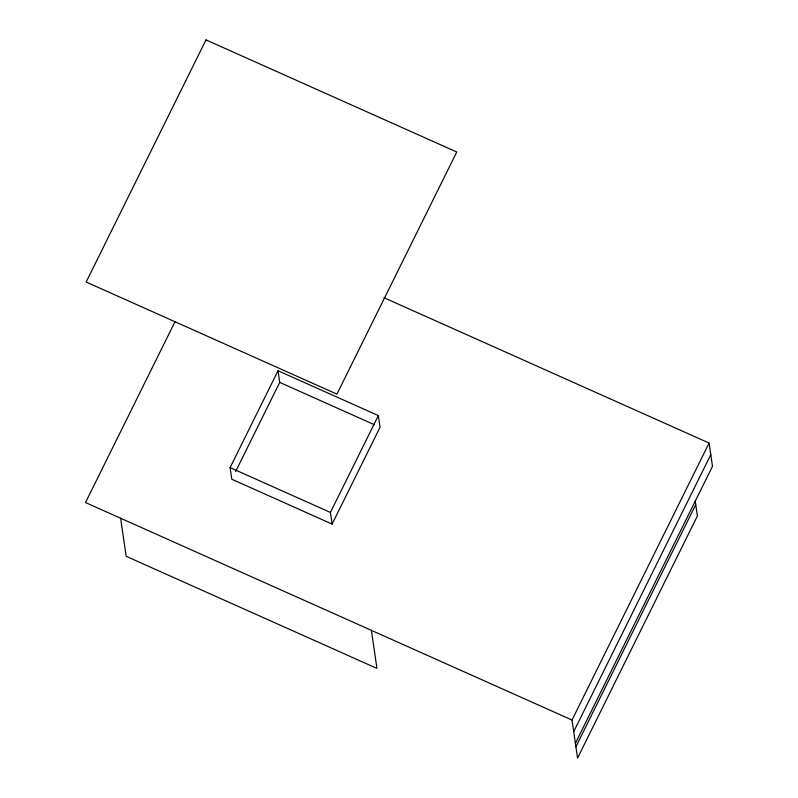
<?xml version="1.0" encoding="UTF-8"?>
<svg xmlns="http://www.w3.org/2000/svg" width="798" height="798" viewBox="0 0 798 798"><rect width="100%" height="100%" fill="white"/><g stroke="black" fill="none" stroke-linecap="round" stroke-linejoin="round"><path stroke-width="1.2" d="M175.061 321.614L85.516 502.55L572.006 720.035L577.553 758.1L697.392 515.977L695.228 501.194M230.103 467.608L278.033 370.751L378.342 415.598L380.038 427.239L332.108 524.087L231.799 479.239L230.103 467.608L330.412 512.446L332.108 524.087M235.659 471.448L279.729 382.392L278.033 370.751M330.412 512.446L378.342 415.598M572.006 720.035L709.093 443.05L384.008 297.724M573.702 731.676L710.789 454.69M575.398 743.317L712.484 466.321L709.093 443.05M575.907 746.778L695.736 504.655M279.729 382.392L374.402 424.716M371.389 630.36L376.945 668.415L126.174 556.306L120.618 518.251M205.994 39.9L86.154 282.023L336.926 394.132L456.755 152.009L205.994 39.9"/></g></svg>
